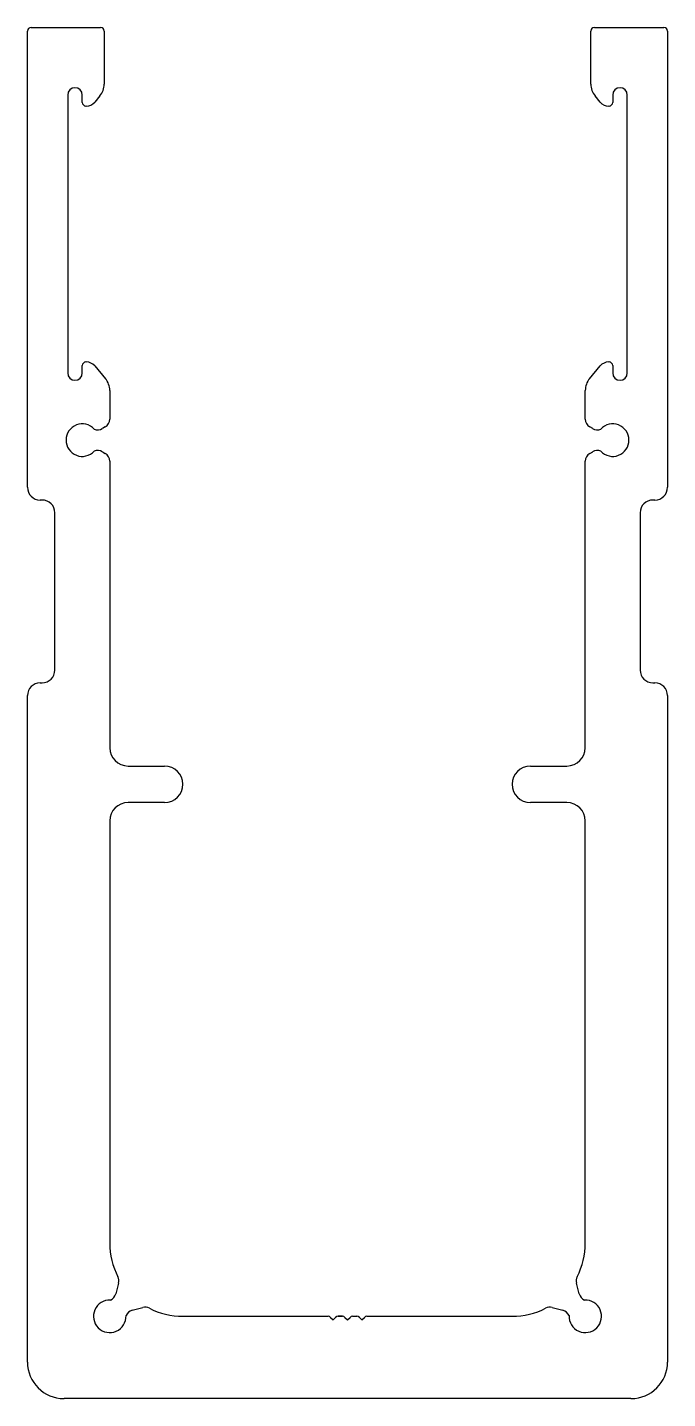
# Model space of a CAD drawing. Header units: inches. Extents: x -22.5 to 22, y 0.4 to 95.7.
import ezdxf

# ---------------------------------------------------------------- set-up
doc = ezdxf.new("R2010")
doc.units = ezdxf.units.IN
doc.header["$MEASUREMENT"] = 0
doc.layers.add('1', color=7, linetype='Continuous')

msp = doc.modelspace()

# ---------------------------------------------------------------- linework, layer by layer
at = {"layer": '1', "color": 4, "linetype": 'Continuous'}
for p, q in [((-22.455, 63.746), (-22.455, 95.432)), ((-22.201, 95.686), (-17.375, 95.686)), ((-17.121, 95.432), (-17.121, 91.747)), ((16.661, 91.747), (16.661, 95.432)), ((16.915, 95.686), (21.741, 95.686)), ((21.995, 95.432), (21.995, 63.746)), ((-19.661, 90.987), (-19.661, 71.683)), ((-18.645, 90.479), (-18.645, 90.987)), ((-17.418, 90.931), (-17.782, 90.497)), ((17.321, 90.497), (16.958, 90.931)), ((18.185, 90.987), (18.185, 90.479)), ((19.201, 71.683), (19.201, 90.987)), ((-18.366, 90.225), (-18.391, 90.225)), ((17.931, 90.225), (17.905, 90.225)), ((-18.391, 72.445), (-18.366, 72.445)), ((17.905, 72.445), (17.931, 72.445)), ((-18.645, 71.937), (-18.645, 72.191)), ((-18.645, 71.683), (-18.645, 71.937)), ((-17.782, 72.173), (-17.037, 71.286)), ((16.577, 71.286), (17.321, 72.173)), ((18.185, 72.191), (18.185, 71.937)), ((18.185, 71.937), (18.185, 71.683)), ((-16.74, 70.469), (-16.74, 68.482)), ((16.28, 68.482), (16.28, 70.469)), ((-17.058, 67.932), (-17.254, 67.819)), ((16.794, 67.819), (16.597, 67.932)), ((-17.254, 66.213), (-17.058, 66.099)), ((16.597, 66.099), (16.794, 66.213)), ((-16.74, 65.549), (-16.74, 45.648)), ((16.28, 45.648), (16.28, 65.549)), ((-21.439, 62.857), (-21.566, 62.857)), ((-20.55, 51.046), (-20.55, 61.968)), ((20.09, 61.968), (20.09, 51.046)), ((21.106, 62.857), (20.979, 62.857)), ((-21.566, 50.157), (-21.439, 50.157)), ((20.979, 50.157), (21.106, 50.157)), ((-22.455, 2.976), (-22.455, 49.268)), ((21.995, 49.268), (21.995, 2.976)), ((-15.47, 44.378), (-12.93, 44.378)), ((12.47, 44.378), (15.01, 44.378)), ((-12.93, 41.838), (-15.47, 41.838)), ((15.01, 41.838), (12.47, 41.838)), ((-16.74, 40.568), (-16.74, 11.231)), ((16.28, 11.231), (16.28, 40.568)), ((-16.125, 8.446), (-16.325, 7.703)), ((15.864, 7.703), (15.665, 8.446)), ((-15.189, 6.567), (-14.446, 6.766)), ((13.985, 6.766), (14.728, 6.567)), ((-11.66, 6.151), (-10.029, 6.151)), ((-10.029, 6.151), (-1.584, 6.151)), ((-1.584, 6.151), (-1.584, 6.151)), ((-1.407, 6.078), (-1.236, 5.907)), ((-1.225, 5.907), (-1.053, 6.078)), ((-0.877, 6.151), (-0.584, 6.151)), ((-0.584, 6.151), (-0.877, 6.151)), ((-0.877, 6.151), (-0.584, 6.151)), ((-0.584, 6.151), (-0.877, 6.151)), ((-0.877, 6.151), (-0.584, 6.151)), ((-0.407, 6.078), (-0.236, 5.907)), ((-0.225, 5.907), (-0.053, 6.078)), ((0.123, 6.151), (0.416, 6.151)), ((0.593, 6.078), (0.764, 5.907)), ((0.775, 5.907), (0.946, 6.078)), ((1.123, 6.151), (6.758, 6.151)), ((6.758, 6.151), (11.2, 6.151)), ((-0.23, 0.436), (-19.915, 0.436)), ((19.455, 0.436), (-0.23, 0.436))]:
    msp.add_line(p, q, dxfattribs=at)
for centre, radius, start, end in [((-22.201, 95.432), 0.254, 90, 180), ((-17.375, 95.432), 0.254, 0, 90), ((16.915, 95.432), 0.254, 90, 180), ((21.741, 95.432), 0.254, 0, 90), ((-19.153, 90.987), 0.508, 90, 180), ((-19.153, 90.987), 0.508, 0, 90), ((-18.391, 91.747), 1.27, 320, 0), ((17.931, 91.747), 1.27, 180, 220), ((18.693, 90.987), 0.508, 90, 180), ((18.693, 90.987), 0.508, 0, 90), ((-18.366, 90.987), 0.762, 270, 320), ((17.905, 90.987), 0.762, 220, 270), ((-18.391, 90.479), 0.254, 180, 270), ((17.931, 90.479), 0.254, 270, 0), ((-18.391, 72.191), 0.254, 90.00133, 179.99867), ((-18.366, 71.683), 0.762, 40.00004, 89.99985), ((17.905, 71.683), 0.762, 90.00015, 139.99996), ((17.931, 72.191), 0.254, 0.00133, 89.99867), ((-19.153, 71.683), 0.508, 180, 270), ((-19.153, 71.683), 0.508, 270, 0), ((18.693, 71.683), 0.508, 180, 270), ((18.693, 71.683), 0.508, 270, 0), ((-18.01, 70.469), 1.27, 0, 40.00002), ((17.55, 70.469), 1.27, 139.99998, 180), ((-18.645, 67.016), 1.13, 42.67773, 180), ((-17.572, 68.369), 0.635, 247.54242, 300), ((-17.375, 68.482), 0.635, 300, 360), ((16.915, 68.482), 0.635, 180, 240), ((17.111, 68.369), 0.635, 240, 292.45758), ((18.185, 67.016), 1.13, 0, 137.32227), ((-18.645, 67.016), 1.13, 180, 317.32227), ((18.185, 67.016), 1.13, 222.67773, 360), ((-17.572, 65.663), 0.635, 60, 112.45758), ((-17.375, 65.549), 0.635, 0, 60), ((16.915, 65.549), 0.635, 120, 180), ((17.111, 65.663), 0.635, 67.54242, 120), ((-21.566, 63.746), 0.889, 180, 270), ((21.106, 63.746), 0.889, 270, 360), ((-21.439, 61.968), 0.889, 0, 90), ((20.979, 61.968), 0.889, 90, 180), ((-21.439, 51.046), 0.889, 270, 0), ((20.979, 51.046), 0.889, 180, 270), ((-21.566, 49.268), 0.889, 90, 180), ((21.106, 49.268), 0.889, 360, 90), ((-15.47, 45.648), 1.27, 180, 270), ((15.01, 45.648), 1.27, 270, 0), ((-12.93, 43.108), 1.27, 0, 90), ((12.47, 43.108), 1.27, 90, 180), ((-12.93, 43.108), 1.27, 270, 0), ((12.47, 43.108), 1.27, 180, 270), ((-15.47, 40.568), 1.27, 90, 180), ((15.01, 40.568), 1.27, 360, 90), ((-11.66, 11.231), 5.08, 180, 207.29835), ((11.2, 11.231), 5.08, 332.70165, 360), ((-16.739, 8.61), 0.635, 345, 27.29835), ((16.278, 8.61), 0.635, 152.70165, 195), ((-16.938, 7.867), 0.635, 292.54242, 345), ((16.477, 7.867), 0.635, 195, 247.45758), ((-16.74, 6.151), 1.13, 87.67773, 2.32227), ((-14.281, 6.153), 0.635, 62.70165, 105), ((-11.66, 11.231), 5.08, 242.70165, 270), ((11.2, 11.231), 5.08, 270, 297.29835), ((13.821, 6.153), 0.635, 75, 117.29835), ((16.28, 6.151), 1.13, 177.67773, 92.32227), ((-15.024, 5.954), 0.635, 105, 157.45758), ((-1.584, 5.901), 0.25, 45, 90), ((-1.23, 5.912), 0.008, 225, 315), ((-0.877, 5.901), 0.25, 90, 135), ((-0.584, 5.901), 0.25, 45, 90), ((-0.23, 5.912), 0.008, 225, 315), ((0.123, 5.901), 0.25, 90, 135), ((0.416, 5.901), 0.25, 45, 90), ((0.77, 5.912), 0.008, 225, 315), ((1.123, 5.901), 0.25, 90, 135), ((14.564, 5.954), 0.635, 22.54242, 75), ((-19.915, 2.976), 2.54, 180, 270), ((19.455, 2.976), 2.54, 270, 0)]:
    msp.add_arc(centre, radius, start, end, dxfattribs=at)

doc.saveas('drawing.dxf')
